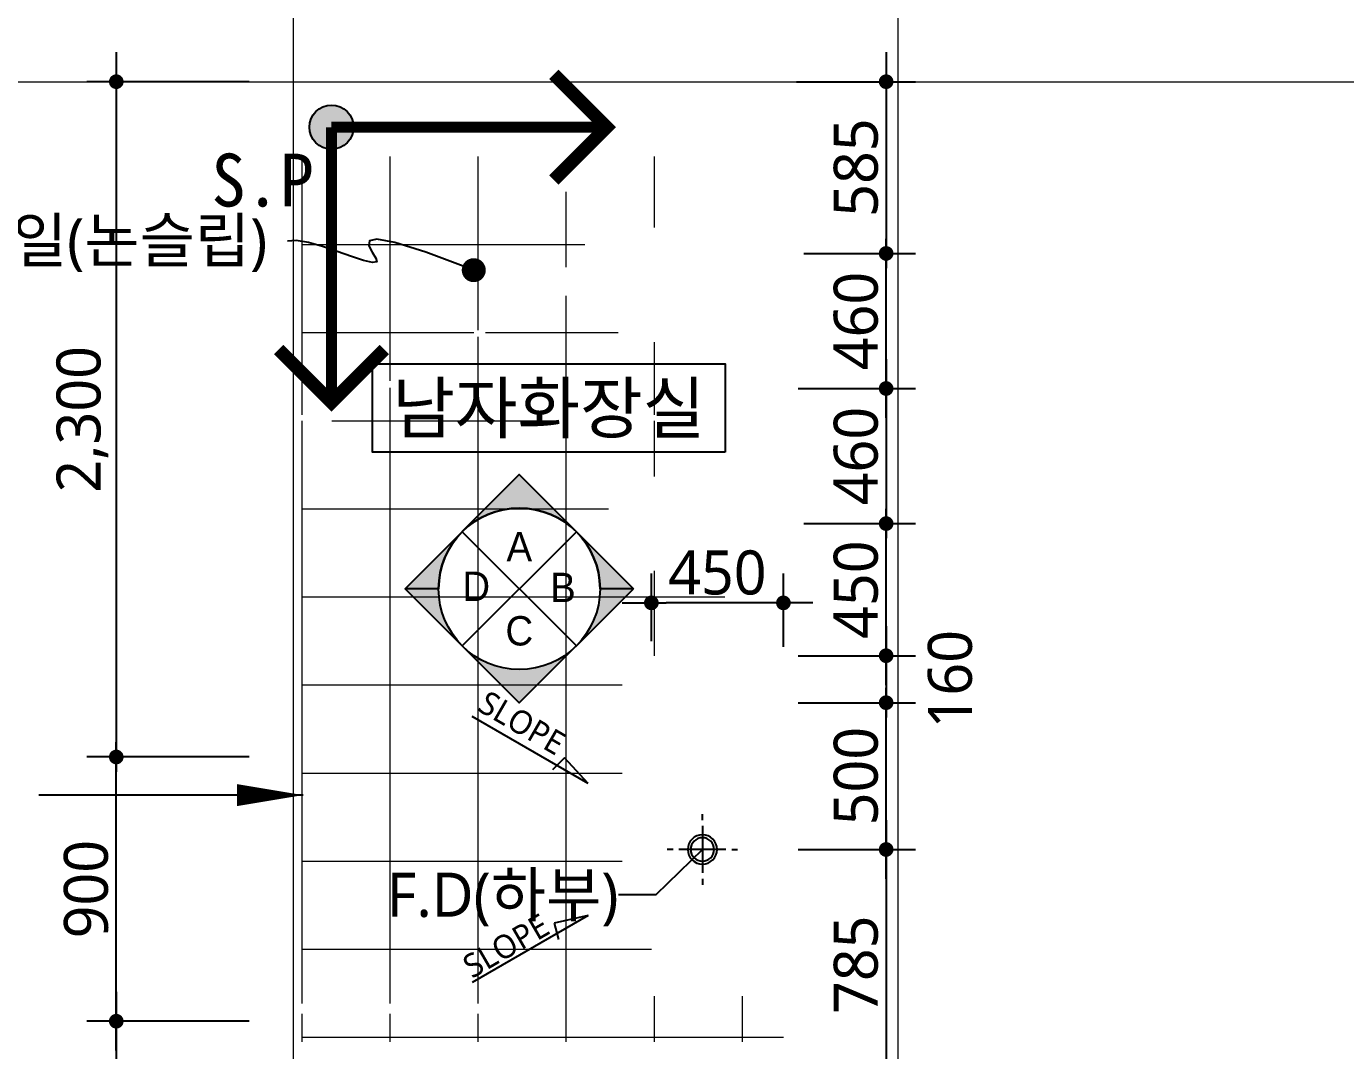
# Model space of a CAD drawing. Header units: millimetres. Extents: x -423835 to -174325, y -1379898 to -1311126.
# Drawn here: x -315322 to -310827, y -1355399 to -1351911 of the extents above; entities that cross this region are included whole.
import ezdxf
from ezdxf.enums import TextEntityAlignment as Align

# ---------------------------------------------------------------- set-up
doc = ezdxf.new("R2010")
doc.units = ezdxf.units.MM
doc.header["$LTSCALE"] = 100
doc.header["$MEASUREMENT"] = 0
doc.header["$PDSIZE"] = -10
doc.linetypes.add('CEN', pattern=[62, 60, -1, 0, -1])
doc.layers.get('0').update_dxf_attribs({"linetype": 'CONTINUOUS'})
doc.layers.get('Defpoints').update_dxf_attribs({"color": 153, "linetype": 'CONTINUOUS'})
for name, color, linetype, lineweight in [('A-AXIS-LINE', 1, 'CEN', 15), ('A-MKXS-TEXT1', 3, 'CONTINUOUS', 25), ('A-MKXX-NAME', 3, 'CONTINUOUS', 25), ('A-MKXX-SYMB', 7, 'CONTINUOUS', 25), ('A-WAXK-PATT', 8, 'CONTINUOUS', 18)]:
    doc.layers.add(name, color=color, linetype=linetype, lineweight=lineweight)
for name, color, linetype in [('A-DIMS', 7, 'CONTINUOUS'), ('A-ETC-1', 7, 'CONTINUOUS'), ('A-MKXS-LEAD', 7, 'CONTINUOUS'), ('A-TXT-S', 3, 'CONTINUOUS'), ('AA-MARK', 1, 'CONTINUOUS'), ('ARDM', 7, 'CONTINUOUS'), ('FIX', 6, 'CONTINUOUS'), ('IN-F-PAT', 8, 'CONTINUOUS'), ('IN-TEXT-FIN', 3, 'CONTINUOUS'), ('LEADER', 7, 'CONTINUOUS')]:
    doc.layers.add(name, color=color, linetype=linetype)
doc.styles.add('HY울릉도L', font='')
doc.styles.add('돋움체', font='')
doc.styles.add('맑은고딕', font='malgun.ttf')
doc.styles.add('한농대-돋음체', font='')
doc.styles.get('HY울릉도L').set_extended_font_data('HYwulM')
doc.styles.get('돋움체').set_extended_font_data('DotumChe')
doc.styles.get('한농대-돋음체').set_extended_font_data('Dotum')
doc.dimstyles.new('CDIM', dxfattribs={"dimtxt": 3, "dimasz": 1.5, "dimexe": 2, "dimexo": 1, "dimgap": 1, "dimtad": 1, "dimdec": 0, "dimrnd": 0.5, "dimzin": 0, "dimdsep": 32, "dimlunit": 6, "dimtxsty": 'HY울릉도L', "dimblk1": '_CIDOT', "dimblk2": '_CIDOT', "dimsah": 1, "dimcen": 5.5, "dimclrd": 2, "dimclre": 2, "dimclrt": 7, "dimadec": 0, "dimazin": 0, "dimtfac": 1, "dimtdec": 0, "dimtix": 1, "dimtmove": 2, "dimatfit": 1, "dimldrblk": '_CIDOT', "dimfxl": 1, "dimtolj": 1, "dimtzin": 0, "dimlwd": -1, "dimarcsym": 0})

# ---------------------------------------------------------------- blocks, each defined once
blk = doc.blocks.new('전개도')
at = {"layer": 'AA-MARK'}
h = blk.add_hatch(color=256, dxfattribs=at)
edge = h.paths.add_edge_path()
edge.add_line((-32914.55, -89502.683), (-32916.828, -89502.683))
edge.add_arc((-32922.328, -89502.683), 5.5, 0, 180)
edge.add_line((-32927.828, -89502.683), (-32930.106, -89502.683))
edge.add_line((-32930.106, -89502.683), (-32922.328, -89494.905))
edge.add_line((-32922.328, -89494.905), (-32914.55, -89502.683))
h = blk.add_hatch(color=256, dxfattribs=at)
edge = h.paths.add_edge_path()
edge.add_line((-32914.55, -89502.683), (-32916.828, -89502.683))
edge.add_arc((-32922.328, -89502.683), 5.5, -180, 0, ccw=False)
edge.add_line((-32927.828, -89502.683), (-32930.106, -89502.683))
edge.add_line((-32930.106, -89502.683), (-32922.328, -89510.462))
edge.add_line((-32922.328, -89510.462), (-32914.55, -89502.683))
at = {"layer": 'AA-MARK', "color": 1}
for p, q in [((-32918.439, -89506.572), (-32926.217, -89498.794)), ((-32918.439, -89498.794), (-32926.217, -89506.572))]:
    blk.add_line(p, q, dxfattribs=at)
at = {"layer": 'AA-MARK'}
for points in [[(-32914.55, -89502.683), (-32916.828, -89502.683, 1), (-32927.828, -89502.683), (-32930.106, -89502.683), (-32922.328, -89494.905)], [(-32914.55, -89502.683), (-32916.828, -89502.683, -1), (-32927.828, -89502.683), (-32930.106, -89502.683), (-32922.328, -89510.462)]]:
    blk.add_lwpolyline(points, format="xyb", close=True, dxfattribs=at)
blk.add_circle((-32922.328, -89502.683), 5.5, dxfattribs=at)
blk = doc.blocks.new('전개도-1')
at = {"xscale": 50, "yscale": 50, "zscale": 50}
blk.add_blockref('전개도', (1646116.4, 4475134.2), dxfattribs=at)
at = {"layer": 'AA-MARK', "color": 3, "style": '한농대-돋음체'}
for tag, p in [('A', (0, 93.9)), ('B', (-146.8, -41.5)), ('C', (148.6, -45.4)), ('D', (0, -193))]:
    blk.add_attdef(tag, text='', height=100, dxfattribs=at).set_placement(p, align=Align.CENTER)
blk = doc.blocks.new('지하2층 평면도$1$FD')
at = {"layer": 'FIX'}
for p, q in [((0, 100), (0, 120)), ((0, -80), (0, 80)), ((-100, 0), (-120, 0)), ((80, 0), (-80, 0)), ((100, 0), (120, 0)), ((0, -100), (0, -120))]:
    blk.add_line(p, q, dxfattribs=at)
for radius in [50, 40]:
    blk.add_circle((0, 0), radius, dxfattribs=at)
blk = doc.blocks.new('A$C136B090C')
at = {"layer": 'A-ETC-1'}
for p, q in [((-49.8, 328.8), (86.4, 203.5)), ((-49.8, 328.8), (306.3, -288)), ((86.4, 203.5), (22.1, 139.2))]:
    blk.add_line(p, q, dxfattribs=at)
blk = doc.blocks.new('_CIDOT')
at = {"color": 0, "linetype": 'ByBlock'}
blk.add_line((2, 0), (-1, 0), dxfattribs=at)
at = {"color": 0, "linetype": 'ByBlock', "const_width": 0.5}
blk.add_lwpolyline([(-0.25, 0, 1), (0.25, 0, 1)], format="xyb", close=True, dxfattribs=at)
blk = doc.blocks.new('*D621')
at = {"layer": 'A-DIMS', "lineweight": -2, "transparency": 16777216}
for p, q in [((-314562.3, -1354399.3), (-315115.6, -1354399.3)), ((-314562.3, -1355299.3), (-315115.6, -1355299.3))]:
    blk.add_line(p, q, dxfattribs=at)
at = {"layer": 'A-DIMS', "transparency": 16777216}
blk.add_line((-315015.6, -1355249.3), (-315015.6, -1354449.3), dxfattribs=at)
at = {"layer": 'Defpoints', "color": 0, "transparency": 16777216}
for p in [(-315015.6, -1354399.3), (-314512.3, -1354399.3), (-314512.3, -1355299.3)]:
    blk.add_point(p, dxfattribs=at)
at = {"layer": 'A-DIMS', "transparency": 16777216, "xscale": 50, "yscale": 50, "zscale": 50}
for p, rotation in [((-315015.6, -1354399.3), 90), ((-315015.6, -1355299.3), 270)]:
    blk.add_blockref('_CIDOT', p, dxfattribs=dict(at, rotation=rotation))
at = {"layer": 'A-DIMS', "color": 3, "transparency": 16777216, "insert": (-315118.1, -1354849.3), "char_height": 150, "attachment_point": 5, "rotation": 90, "style": '맑은고딕'}
blk.add_mtext('\\A1;900', dxfattribs=at)
blk = doc.blocks.new('*D622')
at = {"layer": 'A-DIMS', "lineweight": -2, "transparency": 16777216}
for p, q in [((-314562.3, -1352099.3), (-315115.6, -1352099.3)), ((-314562.3, -1354399.3), (-315115.6, -1354399.3))]:
    blk.add_line(p, q, dxfattribs=at)
at = {"layer": 'A-DIMS', "transparency": 16777216}
blk.add_line((-315015.6, -1352149.3), (-315015.6, -1354349.3), dxfattribs=at)
at = {"layer": 'Defpoints', "color": 0, "transparency": 16777216}
for p in [(-314512.3, -1352099.3), (-315015.6, -1354399.3), (-314512.3, -1354399.3)]:
    blk.add_point(p, dxfattribs=at)
at = {"layer": 'A-DIMS', "transparency": 16777216, "xscale": 50, "yscale": 50, "zscale": 50}
for p, rotation in [((-315015.6, -1352099.3), 90), ((-315015.6, -1354399.3), 270)]:
    blk.add_blockref('_CIDOT', p, dxfattribs=dict(at, rotation=rotation))
at = {"layer": 'A-DIMS', "color": 3, "transparency": 16777216, "insert": (-315130.7, -1353249.3), "char_height": 150, "attachment_point": 5, "rotation": 90, "style": '맑은고딕'}
blk.add_mtext('\\A1;2,300', dxfattribs=at)
blk = doc.blocks.new('*D623')
at = {"layer": 'A-DIMS', "lineweight": -2, "transparency": 16777216}
for p, q in [((-314562.3, -1355299.3), (-315115.6, -1355299.3)), ((-314562.3, -1356024.3), (-315115.6, -1356024.3))]:
    blk.add_line(p, q, dxfattribs=at)
at = {"layer": 'A-DIMS', "transparency": 16777216}
blk.add_line((-315015.6, -1355349.3), (-315015.6, -1355974.3), dxfattribs=at)
at = {"layer": 'Defpoints', "color": 0, "transparency": 16777216}
for p in [(-314512.3, -1355299.3), (-315015.6, -1356024.3), (-314512.3, -1356024.3)]:
    blk.add_point(p, dxfattribs=at)
at = {"layer": 'A-DIMS', "transparency": 16777216, "xscale": 50, "yscale": 50, "zscale": 50}
for p, rotation in [((-315015.6, -1355299.3), 90), ((-315015.6, -1356024.3), 270)]:
    blk.add_blockref('_CIDOT', p, dxfattribs=dict(at, rotation=rotation))
at = {"layer": 'A-DIMS', "color": 3, "transparency": 16777216, "insert": (-315118.1, -1355661.8), "char_height": 150, "attachment_point": 5, "rotation": 90, "style": '맑은고딕'}
blk.add_mtext('\\A1;725', dxfattribs=at)
blk = doc.blocks.new('*D631')
at = {"layer": 'A-DIMS', "lineweight": -2, "transparency": 16777216}
for p, q in [((-312692.3, -1354714.3), (-312292.3, -1354714.3)), ((-312642.3, -1355499.3), (-312292.3, -1355499.3))]:
    blk.add_line(p, q, dxfattribs=at)
at = {"layer": 'A-DIMS', "transparency": 16777216}
blk.add_line((-312392.3, -1354764.3), (-312392.3, -1355449.3), dxfattribs=at)
at = {"layer": 'Defpoints', "color": 0, "transparency": 16777216}
for p in [(-312742.3, -1354714.3), (-312692.3, -1355499.3), (-312392.3, -1355499.3)]:
    blk.add_point(p, dxfattribs=at)
at = {"layer": 'A-DIMS', "transparency": 16777216, "xscale": 50, "yscale": 50, "zscale": 50}
for p, rotation in [((-312392.3, -1354714.3), 90), ((-312392.3, -1355499.3), 270)]:
    blk.add_blockref('_CIDOT', p, dxfattribs=dict(at, rotation=rotation))
at = {"layer": 'A-DIMS', "color": 3, "transparency": 16777216, "insert": (-312494.8, -1355106.8), "char_height": 150, "attachment_point": 5, "rotation": 90, "style": '맑은고딕'}
blk.add_mtext('\\A1;785', dxfattribs=at)
blk = doc.blocks.new('*D632')
at = {"layer": 'A-DIMS', "lineweight": -2, "transparency": 16777216}
for p, q in [((-312692.3, -1354214.3), (-312292.3, -1354214.3)), ((-312692.3, -1354714.3), (-312292.3, -1354714.3))]:
    blk.add_line(p, q, dxfattribs=at)
at = {"layer": 'A-DIMS', "transparency": 16777216}
blk.add_line((-312392.3, -1354664.3), (-312392.3, -1354264.3), dxfattribs=at)
at = {"layer": 'Defpoints', "color": 0, "transparency": 16777216}
for p in [(-312742.3, -1354214.3), (-312392.3, -1354214.3), (-312742.3, -1354714.3)]:
    blk.add_point(p, dxfattribs=at)
at = {"layer": 'A-DIMS', "transparency": 16777216, "xscale": 50, "yscale": 50, "zscale": 50}
for p, rotation in [((-312392.3, -1354214.3), 90), ((-312392.3, -1354714.3), 270)]:
    blk.add_blockref('_CIDOT', p, dxfattribs=dict(at, rotation=rotation))
at = {"layer": 'A-DIMS', "color": 3, "transparency": 16777216, "insert": (-312494.8, -1354464.3), "char_height": 150, "attachment_point": 5, "rotation": 90, "style": '맑은고딕'}
blk.add_mtext('\\A1;500', dxfattribs=at)
blk = doc.blocks.new('*D808')
at = {"layer": 'A-DIMS', "lineweight": -2, "transparency": 16777216}
for p, q in [((-312692.3, -1354054.3), (-312292.3, -1354054.3)), ((-312692.3, -1354214.3), (-312292.3, -1354214.3))]:
    blk.add_line(p, q, dxfattribs=at)
at = {"layer": 'A-DIMS', "transparency": 16777216}
blk.add_line((-312392.3, -1354104.3), (-312392.3, -1354164.3), dxfattribs=at)
at = {"layer": 'Defpoints', "color": 0, "transparency": 16777216}
for p in [(-312742.3, -1354054.3), (-312742.3, -1354214.3), (-312392.3, -1354214.3)]:
    blk.add_point(p, dxfattribs=at)
at = {"layer": 'A-DIMS', "transparency": 16777216, "xscale": 50, "yscale": 50, "zscale": 50}
for p, rotation in [((-312392.3, -1354054.3), 90), ((-312392.3, -1354214.3), 270)]:
    blk.add_blockref('_CIDOT', p, dxfattribs=dict(at, rotation=rotation))
at = {"layer": 'A-DIMS', "color": 3, "transparency": 16777216, "insert": (-312174, -1354134.3), "char_height": 150, "attachment_point": 5, "rotation": 90, "style": '맑은고딕'}
blk.add_mtext('\\A1;160', dxfattribs=at)
blk = doc.blocks.new('*D809')
at = {"layer": 'A-DIMS', "lineweight": -2, "transparency": 16777216}
for p, q in [((-312672.2, -1353604.3), (-312292.3, -1353604.3)), ((-312692.3, -1354054.3), (-312292.3, -1354054.3))]:
    blk.add_line(p, q, dxfattribs=at)
at = {"layer": 'A-DIMS', "transparency": 16777216}
blk.add_line((-312392.3, -1354004.3), (-312392.3, -1353654.3), dxfattribs=at)
at = {"layer": 'Defpoints', "color": 0, "transparency": 16777216}
for p in [(-312722.2, -1353604.3), (-312392.3, -1353604.3), (-312742.3, -1354054.3)]:
    blk.add_point(p, dxfattribs=at)
at = {"layer": 'A-DIMS', "transparency": 16777216, "xscale": 50, "yscale": 50, "zscale": 50}
for p, rotation in [((-312392.3, -1353604.3), 90), ((-312392.3, -1354054.3), 270)]:
    blk.add_blockref('_CIDOT', p, dxfattribs=dict(at, rotation=rotation))
at = {"layer": 'A-DIMS', "color": 3, "transparency": 16777216, "insert": (-312494.8, -1353829.3), "char_height": 150, "attachment_point": 5, "rotation": 90, "style": '맑은고딕'}
blk.add_mtext('\\A1;450', dxfattribs=at)
blk = doc.blocks.new('*D810')
at = {"layer": 'A-DIMS', "lineweight": -2, "transparency": 16777216}
for p, q in [((-312692.3, -1353144.3), (-312292.3, -1353144.3)), ((-312672.2, -1353604.3), (-312292.3, -1353604.3))]:
    blk.add_line(p, q, dxfattribs=at)
at = {"layer": 'A-DIMS', "transparency": 16777216}
blk.add_line((-312392.3, -1353194.3), (-312392.3, -1353554.3), dxfattribs=at)
at = {"layer": 'Defpoints', "color": 0, "transparency": 16777216}
for p in [(-312742.3, -1353144.3), (-312722.2, -1353604.3), (-312392.3, -1353604.3)]:
    blk.add_point(p, dxfattribs=at)
at = {"layer": 'A-DIMS', "transparency": 16777216, "xscale": 50, "yscale": 50, "zscale": 50}
for p, rotation in [((-312392.3, -1353144.3), 90), ((-312392.3, -1353604.3), 270)]:
    blk.add_blockref('_CIDOT', p, dxfattribs=dict(at, rotation=rotation))
at = {"layer": 'A-DIMS', "color": 3, "transparency": 16777216, "insert": (-312494.8, -1353374.3), "char_height": 150, "attachment_point": 5, "rotation": 90, "style": '맑은고딕'}
blk.add_mtext('\\A1;460', dxfattribs=at)
blk = doc.blocks.new('*D811')
at = {"layer": 'A-DIMS', "lineweight": -2, "transparency": 16777216}
for p, q in [((-312672.2, -1352684.3), (-312292.3, -1352684.3)), ((-312692.3, -1353144.3), (-312292.3, -1353144.3))]:
    blk.add_line(p, q, dxfattribs=at)
at = {"layer": 'A-DIMS', "transparency": 16777216}
blk.add_line((-312392.3, -1353094.3), (-312392.3, -1352734.3), dxfattribs=at)
at = {"layer": 'Defpoints', "color": 0, "transparency": 16777216}
for p in [(-312722.2, -1352684.3), (-312392.3, -1352684.3), (-312742.3, -1353144.3)]:
    blk.add_point(p, dxfattribs=at)
at = {"layer": 'A-DIMS', "transparency": 16777216, "xscale": 50, "yscale": 50, "zscale": 50}
for p, rotation in [((-312392.3, -1352684.3), 90), ((-312392.3, -1353144.3), 270)]:
    blk.add_blockref('_CIDOT', p, dxfattribs=dict(at, rotation=rotation))
at = {"layer": 'A-DIMS', "color": 3, "transparency": 16777216, "insert": (-312494.8, -1352914.3), "char_height": 150, "attachment_point": 5, "rotation": 90, "style": '맑은고딕'}
blk.add_mtext('\\A1;460', dxfattribs=at)
blk = doc.blocks.new('*D812')
at = {"layer": 'A-DIMS', "lineweight": -2, "transparency": 16777216}
for p, q in [((-312697.8, -1352099.3), (-312292.3, -1352099.3)), ((-312672.2, -1352684.3), (-312292.3, -1352684.3))]:
    blk.add_line(p, q, dxfattribs=at)
at = {"layer": 'A-DIMS', "transparency": 16777216}
blk.add_line((-312392.3, -1352149.3), (-312392.3, -1352634.3), dxfattribs=at)
at = {"layer": 'Defpoints', "color": 0, "transparency": 16777216}
for p in [(-312747.8, -1352099.3), (-312722.2, -1352684.3), (-312392.3, -1352684.3)]:
    blk.add_point(p, dxfattribs=at)
at = {"layer": 'A-DIMS', "transparency": 16777216, "xscale": 50, "yscale": 50, "zscale": 50}
for p, rotation in [((-312392.3, -1352099.3), 90), ((-312392.3, -1352684.3), 270)]:
    blk.add_blockref('_CIDOT', p, dxfattribs=dict(at, rotation=rotation))
at = {"layer": 'A-DIMS', "color": 3, "transparency": 16777216, "insert": (-312494.8, -1352391.8), "char_height": 150, "attachment_point": 5, "rotation": 90, "style": '맑은고딕'}
blk.add_mtext('\\A1;585', dxfattribs=at)
blk = doc.blocks.new('*D818')
at = {"layer": 'A-DIMS', "lineweight": -2, "transparency": 16777216}
for p, q in [((-313192.3, -1354004.3), (-313192.3, -1353774.4)), ((-312742.3, -1354024.4), (-312742.3, -1353774.4))]:
    blk.add_line(p, q, dxfattribs=at)
at = {"layer": 'A-DIMS', "transparency": 16777216}
blk.add_line((-312792.3, -1353874.4), (-313142.3, -1353874.4), dxfattribs=at)
at = {"layer": 'Defpoints', "color": 0, "transparency": 16777216}
for p in [(-313192.3, -1353874.4), (-313192.3, -1354054.3), (-312742.3, -1354074.4)]:
    blk.add_point(p, dxfattribs=at)
at = {"layer": 'A-DIMS', "transparency": 16777216, "xscale": 50, "yscale": 50, "zscale": 50, "rotation": 180}
blk.add_blockref('_CIDOT', (-313192.3, -1353874.4), dxfattribs=at)
at = {"layer": 'A-DIMS', "transparency": 16777216, "xscale": 50, "yscale": 50, "zscale": 50}
blk.add_blockref('_CIDOT', (-312742.3, -1353874.4), dxfattribs=at)
at = {"layer": 'A-DIMS', "color": 3, "transparency": 16777216, "insert": (-312967.3, -1353771.9), "char_height": 150, "attachment_point": 5, "style": '맑은고딕'}
blk.add_mtext('\\A1;450', dxfattribs=at)

msp = doc.modelspace()

# ---------------------------------------------------------------- hatches: boundary and pattern name
at = {"layer": 'A-WAXK-PATT'}
h = msp.add_hatch(dxfattribs=at)
h.set_pattern_fill('바닥타일33', color=256, angle=180)
h.set_pattern_definition([(180, (-314382.3, -1352354.3), (-4e-14, -300), []), (270, (-314382.3, -1352354.3), (300, -6e-14), [])])
h.paths.add_polyline_path([(-312942.3, -1354054.3), (-312942.3, -1353799.3), (-313159, -1353781.2), (-313341.3, -1353652.2), (-313341.3, -1353556.4), (-313159, -1353427.4), (-313108.2, -1353421.4), (-313042.3, -1353254.3), (-313507.3, -1353254.3), (-313507.3, -1353234.3), (-313042.3, -1353234.3), (-313042.3, -1352981.8), (-313143.7, -1352995.9), (-313422.1, -1352924), (-313492.1, -1352812.6), (-313486, -1352735.4), (-313412.7, -1352647.2), (-313142.3, -1352586.8), (-313042.3, -1352586.8), (-313042.3, -1352354.3), (-313402.3, -1352354.3), (-313402.3, -1352474.3), (-313722.3, -1352474.3), (-313722.3, -1352354.3), (-314382.3, -1352354.3), (-314382.3, -1353234.3), (-314282.3, -1353234.3), (-313762.7, -1352934.3), (-313752.7, -1352951.6), (-314272.3, -1353251.6), (-314282.3, -1353254.3), (-314382.3, -1353254.3), (-314382.3, -1355239.3), (-313552.3, -1355239.3), (-313552.3, -1355274.3), (-314382.3, -1355274.3), (-314382.3, -1355369.3), (-312742.3, -1355369.3), (-312742.3, -1355214.3), (-313192.3, -1355214.3), (-313192.3, -1354989.3), (-313292.3, -1354989.3), (-313292.3, -1354439.3), (-313292.3, -1354539.3), (-313292.3, -1354054.3)])
at = {"layer": 'IN-F-PAT', "transparency": 33554687}
h = msp.add_hatch(color=2, dxfattribs=at)
h.dxf.hatch_style = 1
h.paths.add_polyline_path([(-314207.3, -1352254.3, 1), (-314357.3, -1352254.3, 1)])
h = msp.add_hatch(color=2, dxfattribs=at)
h.dxf.hatch_style = 1
h.paths.add_polyline_path([(-314207.3, -1352254.3, 1), (-314357.3, -1352254.3, 1)])

# ---------------------------------------------------------------- linework, layer by layer
at = {"layer": 'A-AXIS-LINE', "ltscale": 50}
for points in [[(-314412.3, -1350849.3), (-314412.3, -1358649.3)], [(-312352.3, -1350849.3), (-312352.3, -1356179.3)], [(-315887.3, -1352099.3), (-308962.3, -1352099.3)]]:
    msp.add_lwpolyline(points, dxfattribs=at)
at = {"layer": 'A-MKXS-LEAD'}
for points in [[(-313797.5, -1352741.3), (-313960.5, -1352679.8), (-314066.8, -1352646.6), (-314127.3, -1352635.8), (-314152.9, -1352641.7), (-314154.9, -1352658.2), (-314144, -1352679.5), (-314131.5, -1352699.9), (-314128.2, -1352713.3), (-314142.7, -1352715.5), (-314172.9, -1352708.2), (-314214.4, -1352694.5), (-314262.6, -1352677.6), (-314313, -1352660.8), (-314361, -1352647.2), (-314402.2, -1352640), (-314432, -1352642.4)], [(-313018.3, -1354714.3), (-313177.3, -1354868.4), (-313304.3, -1354868.4)]]:
    msp.add_lwpolyline(points, dxfattribs=at)
at = {"layer": 'A-MKXS-LEAD', "const_width": 40}
msp.add_lwpolyline([(-313776.7, -1352739.2, -1), (-313818.2, -1352743.3, -1)], format="xyb", close=True, dxfattribs=at)
at = {"layer": 'A-MKXX-SYMB'}
msp.add_lwpolyline([(-312941.2, -1353360.6), (-314142.4, -1353360.6), (-314142.4, -1353060.3), (-312941.2, -1353060.3)], close=True, dxfattribs=at)
at = {"layer": 'IN-F-PAT', "color": 2, "const_width": 45}
for points in [[(-313524.8, -1352074.3), (-313344.8, -1352254.3), (-313524.8, -1352434.3)], [(-314462.3, -1353011.8), (-314282.3, -1353191.8), (-314102.3, -1353011.8)]]:
    msp.add_lwpolyline(points, dxfattribs=at)
at = {"layer": 'IN-F-PAT', "color": 2}
for points in [[(-314282.3, -1352254.3, 37.5, 37.5, 0), (-314282.3, -1353180.7, 187.5, 187.5, 0)], [(-314282.3, -1352254.3, 37.5, 37.5, 0), (-313355.9, -1352254.3, 187.5, 187.5, 0)]]:
    msp.add_lwpolyline(points, format="xyseb", dxfattribs=at)
msp.add_circle((-314282.3, -1352254.3), 75, dxfattribs=at)
msp.add_circle((-314282.3, -1352254.3), 75, dxfattribs=at)
at = {"layer": 'LEADER'}
msp.add_lwpolyline([(-314379.2, -1354529.1, 0, 75, 0), (-314604.2, -1354529.1, 0, 0, 0), (-314604.2, -1354529.1, 0, 0, 0)], format="xyseb", dxfattribs=at)
msp.add_lwpolyline([(-314379.2, -1354529.1), (-315279.2, -1354529.1)], dxfattribs=at)

# ---------------------------------------------------------------- block references
msp.add_blockref('전개도-1', (-313642.3, -1353826.5)).add_auto_attribs({'D': 'C', 'C': 'B', 'B': 'D', 'A': 'A'})
at = {"layer": 'ARDM', "ltscale": 0.6}
for p, xscale, yscale, zscale, rotation in [((-313618.4, -1354457.4), -0.6399999999994028, 0.6399999999994028, 0.6399999999994028, 270.0000000000094), ((-313540.8, -1355105.6), -0.6399999999994029, 0.6399999999994029, 0.6399999999994029, 330.0000000000842)]:
    msp.add_blockref('A$C136B090C', p, dxfattribs=dict(at, xscale=xscale, yscale=yscale, zscale=zscale, rotation=rotation))
at = {"layer": 'FIX', "xscale": -1, "rotation": 180}
msp.add_blockref('지하2층 평면도$1$FD', (-313018.3, -1354714.3), dxfattribs=at)

# ---------------------------------------------------------------- texts
at = {"layer": 'A-MKXS-TEXT1', "style": '맑은고딕'}
for s, p in [('THK10 자기질타일(논슬립)', (-314501.1, -1352639.2)), ('F.D(하부)', (-313304.3, -1354868.4))]:
    msp.add_text(s, height=150, dxfattribs=at).set_placement(p, align=Align.MIDDLE_RIGHT)
at = {"layer": 'A-MKXX-NAME', "style": '맑은고딕'}
msp.add_text('남자화장실', height=170, dxfattribs=at).set_placement((-313541.8, -1353210.4), align=Align.MIDDLE_CENTER)
at = {"layer": 'A-TXT-S', "color": 3, "style": '맑은고딕'}
for rotation, p in [(329.8847, (-313788.8, -1354238.8)), (30.1153, (-313803.5, -1355155.4))]:
    msp.add_text('SLOPE', height=80, rotation=rotation, dxfattribs=at).set_placement(p)
at = {"layer": 'IN-TEXT-FIN', "color": 2, "style": '돋움체'}
msp.add_text('S.P', height=180, dxfattribs=at).set_placement((-314342.3, -1352434.3), align=Align.MIDDLE_RIGHT)

# ---------------------------------------------------------------- dimensions: what is measured, and where the dimension line sits
at = {"layer": 'A-DIMS'}
for base, p1, p2, angle, override, picture, middle in [((-315015.6, -1354399.3), (-314512.3, -1352099.3), (-314512.3, -1354399.3), 270, {"dimscale": 50, "dimtxt": 3, "dimasz": 1, "dimgap": 0.5, "dimtxsty": '맑은고딕', "dimclrd": 256, "dimclre": 256, "dimclrt": 3}, '*D622', (-315130.7, -1353249.3)), ((-312392.3, -1352684.3), (-312747.8, -1352099.3), (-312722.2, -1352684.3), 270, {"dimscale": 50, "dimasz": 1, "dimgap": 0.5, "dimtxsty": '맑은고딕', "dimclrd": 256, "dimclre": 256, "dimclrt": 3}, '*D812', (-312494.8, -1352391.8)), ((-312392.3, -1352684.3), (-312742.3, -1353144.3), (-312722.2, -1352684.3), 90, {"dimscale": 50, "dimasz": 1, "dimgap": 0.5, "dimtxsty": '맑은고딕', "dimclrd": 256, "dimclre": 256, "dimclrt": 3}, '*D811', (-312494.8, -1352914.3)), ((-312392.3, -1353604.3), (-312742.3, -1353144.3), (-312722.2, -1353604.3), 270, {"dimscale": 50, "dimasz": 1, "dimgap": 0.5, "dimtxsty": '맑은고딕', "dimclrd": 256, "dimclre": 256, "dimclrt": 3}, '*D810', (-312494.8, -1353374.3)), ((-312392.3, -1353604.3), (-312742.3, -1354054.3), (-312722.2, -1353604.3), 90, {"dimscale": 50, "dimasz": 1, "dimgap": 0.5, "dimtxsty": '맑은고딕', "dimclrd": 256, "dimclre": 256, "dimclrt": 3}, '*D809', (-312494.8, -1353829.3)), ((-313192.3, -1353874.4), (-312742.3, -1354074.4), (-313192.3, -1354054.3), 180, {"dimscale": 50, "dimasz": 1, "dimgap": 0.5, "dimtxsty": '맑은고딕', "dimclrd": 256, "dimclre": 256, "dimclrt": 3}, '*D818', (-312967.3, -1353771.9)), ((-312392.3, -1354214.3), (-312742.3, -1354714.3), (-312742.3, -1354214.3), 90, {"dimscale": 50, "dimasz": 1, "dimgap": 0.5, "dimtxsty": '맑은고딕', "dimclrd": 256, "dimclre": 256, "dimclrt": 3}, '*D632', (-312494.8, -1354464.3)), ((-315015.6, -1354399.3), (-314512.3, -1355299.3), (-314512.3, -1354399.3), 90, {"dimscale": 50, "dimtxt": 3, "dimasz": 1, "dimgap": 0.5, "dimtxsty": '맑은고딕', "dimclrd": 256, "dimclre": 256, "dimclrt": 3}, '*D621', (-315118.1, -1354849.3)), ((-312392.3, -1355499.3), (-312742.3, -1354714.3), (-312692.3, -1355499.3), 270, {"dimscale": 50, "dimasz": 1, "dimgap": 0.5, "dimtxsty": '맑은고딕', "dimclrd": 256, "dimclre": 256, "dimclrt": 3}, '*D631', (-312494.8, -1355106.8)), ((-315015.6, -1356024.3), (-314512.3, -1355299.3), (-314512.3, -1356024.3), 270, {"dimscale": 50, "dimtxt": 3, "dimasz": 1, "dimgap": 0.5, "dimtxsty": '맑은고딕', "dimclrd": 256, "dimclre": 256, "dimclrt": 3}, '*D623', (-315118.1, -1355661.8))]:
    dim = msp.add_linear_dim(base=base, p1=p1, p2=p2, angle=angle, dimstyle='CDIM', override=override, dxfattribs=at)
    dim.commit()
    dim.dimension.update_dxf_attribs({"geometry": picture, "text_midpoint": middle})
dim = msp.add_linear_dim(base=(-312392.3, -1354214.3), p1=(-312742.3, -1354054.3), p2=(-312742.3, -1354214.3), angle=270, dimstyle='CDIM', override={"dimscale": 50, "dimasz": 1, "dimgap": 0.5, "dimtxsty": '맑은고딕', "dimclrd": 256, "dimclre": 256, "dimclrt": 3}, dxfattribs=at)
dim.commit()
dim.dimension.update_dxf_attribs({"geometry": '*D808', "text_midpoint": (-312174, -1354134.3), "dimtype": 160})

doc.saveas('drawing.dxf')
